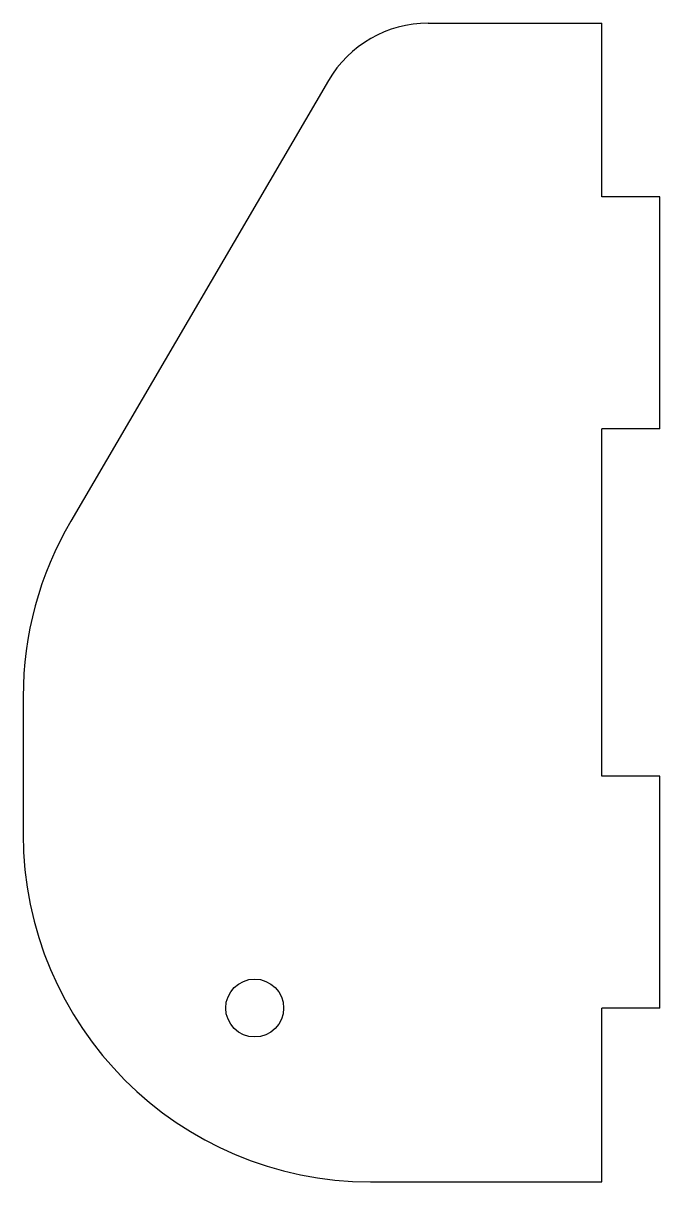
# Model space of a CAD drawing. Header units: millimetres. Extents: x -40 to 15, y -50 to 50.
import ezdxf

# ---------------------------------------------------------------- set-up
doc = ezdxf.new("R2010")
doc.units = ezdxf.units.MM

msp = doc.modelspace()

# ---------------------------------------------------------------- linework, layer by layer
at = {"color": 7, "linetype": 'Continuous', "lineweight": 25}
for p, q in [((-5, 50), (10, 50)), ((10, 35), (10, 50)), ((-13.63, 45.05), (-35.89, 7.02)), ((15, 35), (10, 35)), ((15, 15), (15, 35)), ((15, 15), (10, 15)), ((10, -15), (10, 15)), ((-40, -8.13), (-40, -20)), ((15, -15), (10, -15)), ((15, -35), (15, -15)), ((15, -35), (10, -35)), ((10, -50), (10, -35)), ((-10, -50), (10, -50))]:
    msp.add_line(p, q, dxfattribs=at)
msp.add_circle((-20, -35), 2.5, dxfattribs=at)
for centre, radius, start, end in [((-5, 40), 10, 90, 149.6586), ((-10, -8.13), 30, 149.6586, 180), ((-10, -20), 30, 180, 270)]:
    msp.add_arc(centre, radius, start, end, dxfattribs=at)

doc.saveas('drawing.dxf')
